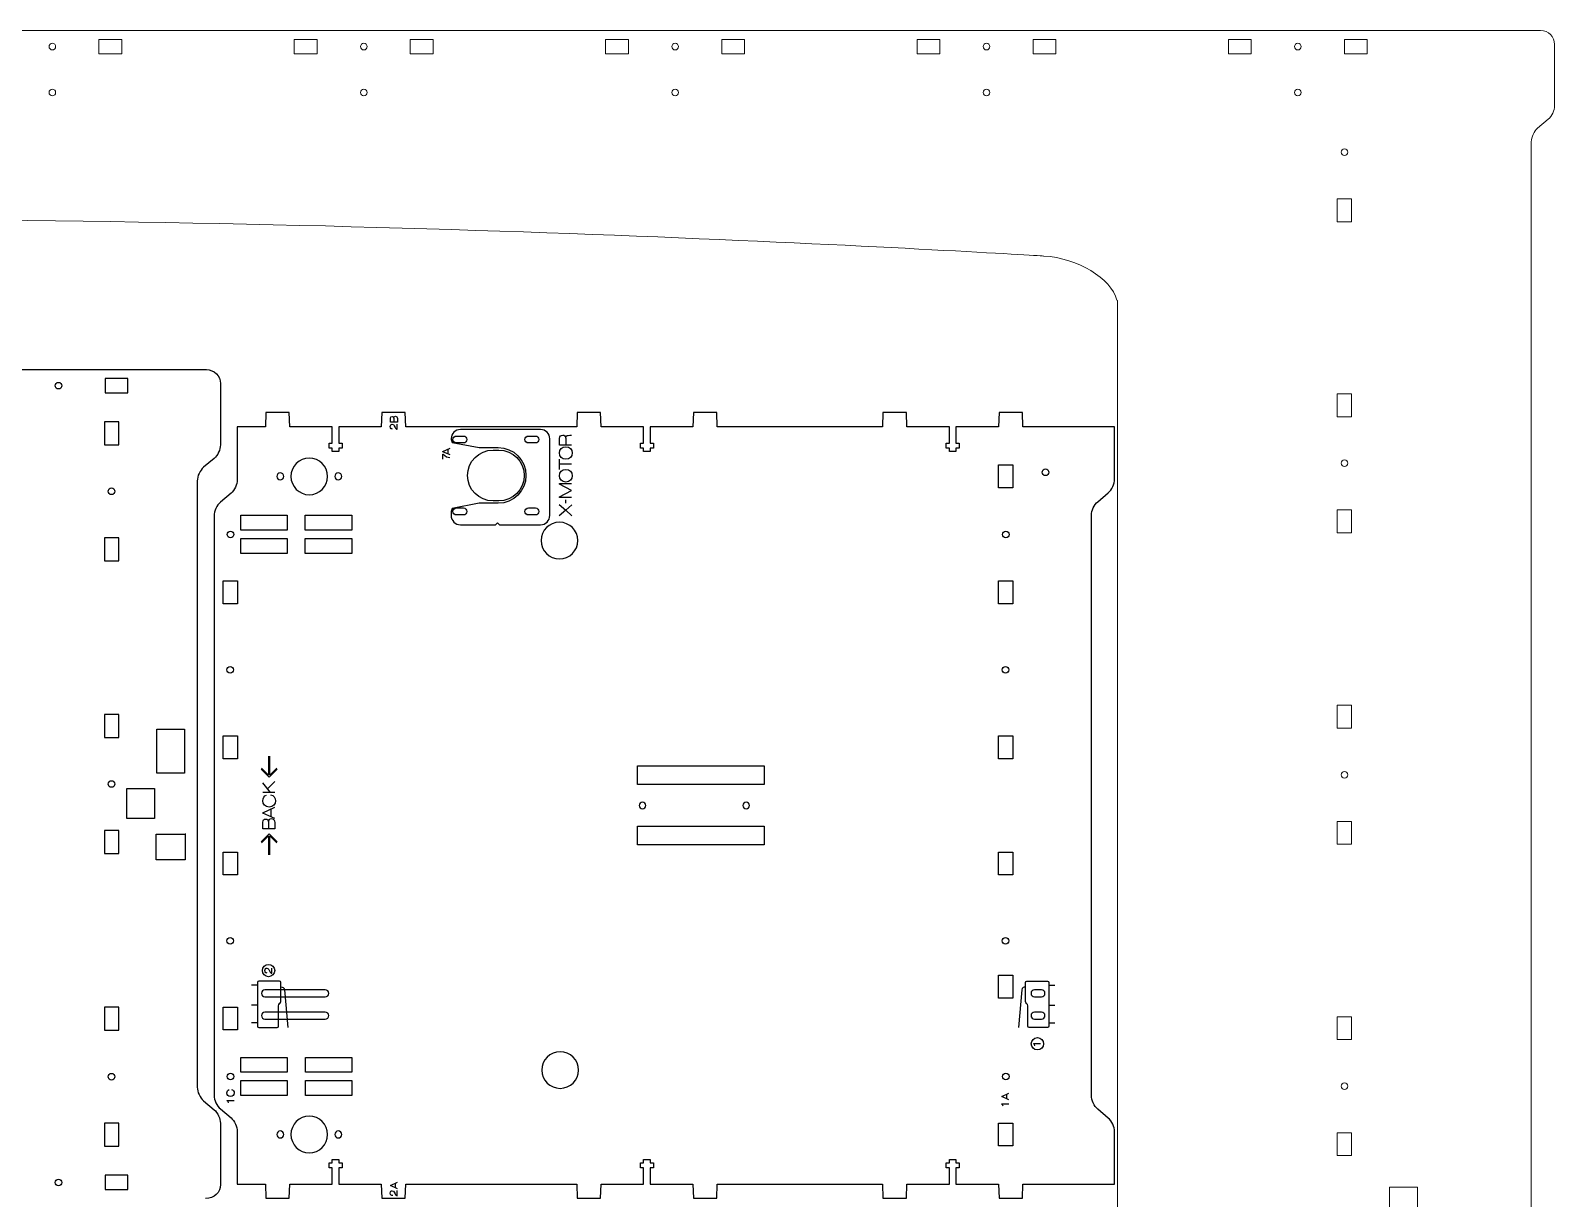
# Model space of a CAD drawing. Header units: millimetres. Extents: x 28 to 1172, y 29 to 868.
# Drawn here: x 646 to 1172, y 465 to 868 of the extents above; entities that cross this region are included whole.
import ezdxf

# ---------------------------------------------------------------- set-up
doc = ezdxf.new("R2010")
doc.units = ezdxf.units.MM
doc.layers.add('Layer_1', color=7, linetype='CONTINUOUS', true_color=0xffffff)
doc.layers.add('New Right hand side', color=1, linetype='CONTINUOUS', lineweight=0, true_color=0xff0000)

msp = doc.modelspace()

# ---------------------------------------------------------------- linework, layer by layer
at = {"layer": 'Layer_1', "color": 1, "true_color": 0xff0000}
for points in [[(414, 750.64), (706.82, 750.64)], [(655.8, 746.23), (655.8, 746.23)], [(679.74, 742.61), (679.74, 747.57), (671.86, 747.57), (671.86, 742.61), (679.74, 742.61), (679.74, 742.61)], [(711.62, 745.83), (711.62, 724.67)], [(1019.86, 730.94), (988.26, 730.94), (988.06, 735.82), (980.01, 735.82), (979.81, 730.94), (965.17, 730.94), (965.17, 725.33), (966.23, 725.33), (966.23, 723.57), (965.11, 723.57), (965.11, 722.42), (962.89, 722.42), (962.89, 723.57), (961.77, 723.57), (961.77, 725.33), (962.89, 725.33), (962.89, 730.94), (948.26, 730.94), (948.06, 735.82), (940.01, 735.82), (939.81, 730.94), (882.88, 730.94), (882.68, 735.82), (874.65, 735.82), (874.45, 730.94), (859.8, 730.94), (859.8, 725.33), (860.92, 725.33), (860.92, 723.57), (859.8, 723.57), (859.8, 722.42), (857.5, 722.42), (857.5, 723.57), (856.38, 723.57), (856.38, 725.33), (857.5, 725.33), (857.5, 730.94), (842.87, 730.94), (842.67, 735.82), (834.64, 735.82), (834.44, 730.94), (775.54, 730.94), (775.34, 735.82), (767.27, 735.82), (767.07, 730.94), (752.46, 730.94), (752.46, 725.33), (753.58, 725.33), (753.58, 723.57), (752.46, 723.57), (752.46, 722.42), (750.17, 722.42), (750.17, 723.57), (749.05, 723.57), (749.05, 725.33), (750.17, 725.33), (750.17, 730.94), (735.53, 730.94), (735.33, 735.82), (727.3, 735.82), (727.1, 730.94), (717.42, 730.94), (717.42, 712.65)], [(676.58, 724.75), (676.58, 732.63), (671.62, 732.63), (671.62, 724.75), (676.58, 724.75), (676.58, 724.75)], [(1019.86, 712.85), (1019.86, 730.94), (1019.86, 730.94)], [(792.97, 727.74), (795.38, 727.74), (795.38, 727.74)], [(795.38, 725.34), (792.97, 725.34)], [(817.77, 727.74), (820.18, 727.74), (820.18, 727.74)], [(820.18, 725.34), (817.77, 725.34)], [(709.46, 720.04), (705.78, 716.96)], [(805.58, 722.9), (807.58, 722.9), (807.58, 722.9)], [(979.86, 709.9), (979.86, 717.78), (984.82, 717.78), (984.82, 709.9), (979.86, 709.9), (979.86, 709.9)], [(996.04, 716.38), (996.04, 716.38)], [(674.1, 709.83), (674.1, 709.83)], [(703.62, 712.32), (703.62, 503.28)], [(732.24, 712.63), (732.24, 712.63)], [(752.24, 712.63), (752.24, 712.63)], [(715.26, 708), (711.58, 704.91)], [(742.24, 707.51), (742.24, 707.51)], [(807.58, 705.38), (805.58, 705.38)], [(1014.02, 705.11), (1017.69, 708.2)], [(709.42, 700.26), (709.42, 500.47)], [(718.65, 695.31), (718.65, 700.43), (734.65, 700.43), (734.65, 695.31), (718.65, 695.31), (718.65, 695.31)], [(740.88, 695.31), (740.88, 700.43), (756.88, 700.43), (756.88, 695.31), (740.88, 695.31), (740.88, 695.31)], [(792.97, 702.94), (795.38, 702.94), (795.38, 702.94)], [(795.38, 700.54), (792.97, 700.54)], [(817.77, 702.94), (820.18, 702.94), (820.18, 702.94)], [(820.18, 700.54), (817.77, 700.54)], [(1011.86, 500.44), (1011.86, 700.46)], [(715.05, 694.98), (715.05, 694.98)], [(982.34, 694.98), (982.34, 694.98)], [(676.58, 684.75), (676.58, 692.63), (671.62, 692.63), (671.62, 684.75), (676.58, 684.75), (676.58, 684.75)], [(718.65, 687.31), (718.65, 692.43), (734.65, 692.43), (734.65, 687.31), (718.65, 687.31), (718.65, 687.31)], [(740.88, 687.31), (740.88, 692.43), (756.88, 692.43), (756.88, 687.31), (740.88, 687.31), (740.88, 687.31)], [(828.48, 685.39), (828.48, 685.39)], [(712.57, 669.91), (712.57, 677.79), (717.53, 677.79), (717.53, 669.91), (712.57, 669.91)], [(979.86, 669.9), (979.86, 677.78), (984.82, 677.78), (984.82, 669.9), (979.86, 669.9), (979.86, 669.9)], [(716.08, 647.15), (716.08, 647.15)], [(983.4, 647.15), (983.4, 647.15)], [(676.58, 623.87), (676.58, 631.75), (671.62, 631.75), (671.62, 623.87), (676.58, 623.87), (676.58, 623.87)], [(689.66, 611.57), (689.66, 626.69), (699.26, 626.69), (699.26, 611.57), (689.66, 611.57), (689.66, 611.57)], [(712.57, 616.48), (712.57, 624.36), (717.53, 624.36), (717.53, 616.48), (712.57, 616.48), (712.57, 616.48)], [(979.86, 616.48), (979.86, 624.36), (984.82, 624.36), (984.82, 616.48), (979.86, 616.48), (979.86, 616.48)], [(877.98, 614.03), (899.02, 614.03), (899.02, 607.63), (855.35, 607.63), (855.35, 614.03), (877.98, 614.03), (877.98, 614.03)], [(674.1, 608.95), (674.1, 608.95)], [(679.34, 595.89), (679.34, 606.29), (688.94, 606.29), (688.94, 595.89), (679.34, 595.89), (679.34, 595.89)], [(857.13, 599.29), (857.13, 599.29)], [(892.84, 599.29), (892.84, 599.29)], [(676.58, 583.87), (676.58, 591.75), (671.62, 591.75), (671.62, 583.87), (676.58, 583.87), (676.58, 583.87)], [(699.42, 590.53), (699.42, 581.73), (689.42, 581.73), (689.42, 590.53), (699.66, 590.53), (699.42, 590.53), (699.42, 590.53)], [(871.99, 586.83), (855.35, 586.83), (855.35, 593.23), (899.02, 593.23), (899.02, 586.83), (871.99, 586.83), (871.99, 586.83)], [(712.57, 576.48), (712.57, 584.36), (717.53, 584.36), (717.53, 576.48), (712.57, 576.48), (712.57, 576.48)], [(979.85, 576.48), (979.85, 584.36), (984.81, 584.36), (984.81, 576.48), (979.85, 576.48), (979.85, 576.48)], [(716.08, 553.73), (716.08, 553.73)], [(983.4, 553.73), (983.4, 553.73)], [(979.86, 534.04), (979.86, 541.92), (984.82, 541.92), (984.82, 534.04), (979.86, 534.04)], [(747.74, 536.87), (726.94, 536.87), (726.94, 536.87)], [(994.65, 536.87), (992.25, 536.87), (992.25, 536.87)], [(676.58, 523), (676.58, 530.88), (671.62, 530.88), (671.62, 523), (676.58, 523), (676.58, 523)], [(712.57, 523.07), (712.57, 530.95), (717.53, 530.95), (717.53, 523.07), (712.57, 523.07)], [(726.94, 534.47), (747.74, 534.47)], [(992.25, 534.47), (994.65, 534.47)], [(747.74, 529.19), (726.94, 529.19), (726.94, 529.19)], [(726.94, 526.79), (747.74, 526.79)], [(994.65, 529.19), (992.25, 529.19), (992.25, 529.19)], [(992.25, 526.79), (994.65, 526.79)], [(718.65, 508.48), (718.65, 513.6), (734.65, 513.6), (734.65, 508.48), (718.65, 508.48), (718.65, 508.48)], [(740.89, 508.48), (740.89, 513.6), (756.89, 513.6), (756.89, 508.48), (740.89, 508.48), (740.89, 508.48)], [(674.1, 508.08), (674.1, 508.08)], [(715.05, 508.15), (715.05, 508.15)], [(718.65, 500.48), (718.65, 505.6), (734.65, 505.6), (734.65, 500.48), (718.65, 500.48), (718.65, 500.48)], [(740.89, 500.48), (740.89, 505.6), (756.89, 505.6), (756.89, 500.48), (740.89, 500.48), (740.89, 500.48)], [(983.47, 507.01), (983.47, 507.01)], [(828.72, 502.92), (828.72, 502.92)], [(705.78, 498.64), (709.46, 495.56)], [(711.58, 495.82), (715.26, 492.73)], [(1017.69, 492.7), (1014.02, 495.79)], [(676.58, 483), (676.58, 490.88), (671.62, 490.88), (671.62, 483), (676.58, 483), (676.58, 483)], [(711.62, 490.93), (711.62, 469.76)], [(979.86, 483.07), (979.86, 490.95), (984.82, 490.95), (984.82, 483.07), (979.86, 483.07)], [(717.42, 488.08), (717.42, 469.92), (727.1, 469.92), (727.3, 465.04), (735.33, 465.04), (735.53, 469.92), (750.17, 469.92), (750.17, 475.53), (749.05, 475.53), (749.05, 477.29), (750.17, 477.29), (750.17, 478.44), (752.46, 478.44), (752.46, 477.29), (753.58, 477.29), (753.58, 475.53), (752.46, 475.53), (752.46, 469.92), (767.07, 469.92), (767.27, 465.04), (775.34, 465.04), (775.54, 469.92), (834.44, 469.92), (834.64, 465.04), (842.67, 465.04), (842.87, 469.92), (857.5, 469.92), (857.5, 475.53), (856.38, 475.53), (856.38, 477.29), (857.5, 477.29), (857.5, 478.44), (859.8, 478.44), (859.8, 477.29), (860.92, 477.29), (860.92, 475.53), (859.8, 475.53), (859.8, 469.92), (874.45, 469.92), (874.65, 465.04), (882.68, 465.04), (882.88, 469.92), (939.81, 469.92), (940.01, 465.04), (948.06, 465.04), (948.26, 469.92), (962.89, 469.92), (962.89, 475.53), (961.77, 475.53), (961.77, 477.29), (962.89, 477.29), (962.89, 478.44), (965.11, 478.44), (965.11, 477.29), (966.23, 477.29), (966.23, 475.53), (965.17, 475.53), (965.17, 469.92), (979.81, 469.92), (980.01, 465.04), (988.06, 465.04), (988.26, 469.92), (1019.86, 469.92), (1019.86, 488.05)], [(732.24, 485.83), (732.24, 485.83)], [(752.24, 485.83), (752.24, 485.83)], [(742.24, 480.71), (742.24, 480.71)], [(679.74, 468.03), (679.74, 472.99), (671.86, 472.99), (671.86, 468.03), (679.74, 468.03), (679.74, 468.03)], [(655.8, 471.65), (655.8, 471.65)]]:
    msp.add_lwpolyline(points, dxfattribs=at)
at = {"layer": 'Layer_1', "color": 5, "true_color": 0x0000ff}
for points in [[(770.21, 732.53), (770.21, 733.84)], [(772.63, 733.75), (772.63, 732.53), (770.21, 732.53), (770.21, 732.53)], [(771.36, 733.95), (771.36, 732.53)], [(771.36, 733.95), (771.36, 733.95)], [(771.51, 731.3), (771.81, 730.72)], [(772.56, 730.1), (772.56, 731.88)], [(791.47, 725.55), (800.77, 723.76), (807.34, 723.77)], [(821.94, 729.97), (794.34, 729.97)], [(825.14, 700.37), (825.14, 726.77)], [(832.69, 724.6), (828.52, 724.6), (828.52, 726.89)], [(830.65, 727.05), (830.67, 727.04)], [(830.67, 727.04), (830.67, 724.6)], [(788.32, 719.8), (788.32, 721.49), (788.41, 721.49)], [(790.75, 721.24), (788.33, 722.35), (788.33, 722.44), (790.75, 723.55)], [(789.95, 723.18), (789.95, 721.6)], [(828.52, 721.9), (828.52, 721.9)], [(828.52, 716.21), (828.52, 719.8)], [(832.69, 718.02), (828.52, 718.02)], [(828.52, 714.05), (828.52, 714.05)], [(832.69, 706.6), (828.52, 706.6), (828.52, 706.8), (832.58, 708.99), (832.58, 709), (828.52, 711.18), (828.52, 711.37), (832.69, 711.37)], [(807.34, 704.57), (800.76, 704.57), (791.47, 702.78)], [(828.43, 704.11), (830.66, 702.17)], [(832.79, 704.02), (830.66, 702.17)], [(830.7, 704.64), (830.7, 705.76)], [(791.14, 701.37), (791.14, 700.37)], [(832.79, 700.22), (830.66, 702.17), (828.43, 700.29)], [(794.34, 697.17), (806.44, 697.17), (807.15, 697.87), (807.86, 697.17), (821.94, 697.17), (821.94, 697.17)], [(728.21, 617.42), (728.21, 610.88), (725.81, 613.28)], [(731, 613.27), (728.61, 610.88), (728.61, 617.42)], [(731.19, 612.97), (728.41, 610.19), (725.63, 612.97)], [(728.84, 604.85), (726.23, 608.27)], [(730.4, 604.85), (726.23, 604.85)], [(727.88, 606.11), (730.4, 608.66)], [(730.4, 595.87), (726.23, 597.78), (726.23, 597.93), (730.4, 599.85)], [(729.02, 599.22), (729.02, 596.49)], [(726.23, 592.35), (726.23, 594.62)], [(730.4, 594.47), (730.4, 592.35), (726.23, 592.35), (726.23, 592.35)], [(728.22, 594.82), (728.21, 592.35)], [(728.21, 594.82), (728.22, 594.82)], [(725.63, 587.87), (728.41, 590.65), (731.19, 587.87)], [(725.82, 587.57), (728.21, 589.96), (728.21, 583.42)], [(728.61, 583.42), (728.61, 589.96), (731.01, 587.56)], [(728.21, 545.64), (728.21, 545.64)], [(728.3, 543.83), (728.6, 543.25)], [(729.35, 542.63), (729.35, 544.4)], [(724.38, 538.49), (722.29, 538.49)], [(724.38, 539.4), (724.38, 524.36)], [(731.99, 539.86), (724.83, 539.86)], [(732.44, 532.86), (732.44, 539.4)], [(733.66, 536.86), (734.89, 523.92)], [(987.89, 536.86), (986.67, 523.92)], [(989.12, 532.87), (989.12, 539.4)], [(989.57, 539.86), (996.73, 539.86)], [(997.18, 539.4), (997.18, 524.37)], [(997.18, 538.49), (999.26, 538.49)], [(724.38, 531.65), (722.29, 531.65)], [(731.66, 524.36), (731.66, 531.42)], [(732.03, 532.13), (732.07, 532.16)], [(989.53, 532.13), (989.49, 532.16)], [(989.9, 524.37), (989.9, 531.42)], [(997.18, 531.65), (999.26, 531.65)], [(724.38, 525.52), (722.29, 525.52)], [(997.18, 525.52), (999.26, 525.52)], [(724.83, 523.91), (731.2, 523.91), (731.2, 523.91)], [(996.73, 523.91), (990.35, 523.91), (990.35, 523.91)], [(993.23, 520.43), (993.23, 520.43)], [(991.96, 518.29), (991.96, 518.38), (994.34, 518.38)], [(983.41, 498.98), (981, 500.09), (981, 500.17), (983.41, 501.28)], [(982.61, 500.92), (982.61, 499.34)], [(713.98, 498.68), (713.98, 498.77), (716.36, 498.77)], [(981.01, 497.51), (981.01, 497.6), (983.39, 497.6)], [(772.66, 468.3), (770.24, 469.41), (770.24, 469.5), (772.66, 470.61)], [(771.86, 470.24), (771.86, 468.66)], [(772.58, 465.94), (772.58, 467.71)], [(771.53, 467.14), (771.83, 466.56)]]:
    msp.add_lwpolyline(points, dxfattribs=at)
at = {"layer": 'Layer_1', "color": 1, "true_color": 0xff0000}
for points in [[(654.66, 745.09), (654.66, 745.72), (655.17, 746.23), (655.8, 746.23)], [(655.8, 746.23), (656.43, 746.23), (656.94, 745.72), (656.94, 745.09)], [(706.82, 750.64), (709.46, 750.64), (711.62, 748.48), (711.62, 745.83)], [(655.8, 743.95), (655.17, 743.95), (654.66, 744.46), (654.66, 745.09)], [(656.94, 745.09), (656.94, 744.46), (656.43, 743.95), (655.8, 743.95)], [(791.77, 726.54), (791.77, 727.21), (792.31, 727.74), (792.97, 727.74)], [(792.97, 725.34), (792.31, 725.34), (791.77, 725.88), (791.77, 726.54)], [(795.38, 727.74), (796.04, 727.74), (796.58, 727.21), (796.58, 726.54)], [(796.58, 726.54), (796.58, 725.88), (796.04, 725.34), (795.38, 725.34)], [(816.57, 726.54), (816.57, 727.21), (817.11, 727.74), (817.77, 727.74)], [(817.77, 725.34), (817.11, 725.34), (816.57, 725.88), (816.57, 726.54)], [(820.18, 727.74), (820.84, 727.74), (821.38, 727.21), (821.38, 726.54)], [(821.38, 726.54), (821.38, 725.88), (820.84, 725.34), (820.18, 725.34)], [(711.62, 724.67), (711.62, 723.12), (710.65, 721.03), (709.46, 720.04)], [(742.24, 720.15), (738.75, 720.15), (735.92, 717.32), (735.92, 713.83)], [(748.56, 713.83), (748.56, 717.32), (745.73, 720.15), (742.24, 720.15)], [(796.82, 714.14), (796.82, 718.98), (800.74, 722.9), (805.58, 722.9)], [(807.58, 722.9), (812.42, 722.9), (816.34, 718.98), (816.34, 714.14)], [(705.78, 716.96), (704.59, 715.96), (703.62, 713.87), (703.62, 712.32)], [(732.24, 715.03), (731.58, 715.03), (731.04, 714.49), (731.04, 713.83)], [(733.44, 713.83), (733.44, 714.49), (732.9, 715.03), (732.24, 715.03)], [(752.24, 715.03), (751.58, 715.03), (751.04, 714.49), (751.04, 713.83)], [(753.44, 713.83), (753.44, 714.49), (752.9, 715.03), (752.24, 715.03)], [(994.9, 715.24), (994.9, 715.87), (995.41, 716.38), (996.04, 716.38)], [(996.04, 714.1), (995.41, 714.1), (994.9, 714.61), (994.9, 715.24)], [(996.04, 716.38), (996.67, 716.38), (997.18, 715.87), (997.18, 715.24)], [(997.18, 715.24), (997.18, 714.61), (996.67, 714.1), (996.04, 714.1)], [(672.96, 708.69), (672.96, 709.32), (673.47, 709.83), (674.1, 709.83)], [(674.1, 709.83), (674.73, 709.83), (675.24, 709.32), (675.24, 708.69)], [(717.42, 712.65), (717.42, 711.1), (716.45, 709.01), (715.26, 708)], [(731.04, 713.83), (731.04, 713.17), (731.58, 712.63), (732.24, 712.63)], [(732.24, 712.63), (732.9, 712.63), (733.44, 713.17), (733.44, 713.83)], [(735.92, 713.83), (735.92, 710.34), (738.75, 707.51), (742.24, 707.51)], [(742.24, 707.51), (745.73, 707.51), (748.56, 710.34), (748.56, 713.83)], [(751.04, 713.83), (751.04, 713.17), (751.58, 712.63), (752.24, 712.63)], [(752.24, 712.63), (752.9, 712.63), (753.44, 713.17), (753.44, 713.83)], [(805.58, 705.38), (800.74, 705.38), (796.82, 709.31), (796.82, 714.14)], [(816.34, 714.14), (816.34, 709.31), (812.42, 705.38), (807.58, 705.38)], [(1017.69, 708.2), (1018.88, 709.2), (1019.86, 711.3), (1019.86, 712.85)], [(674.1, 707.55), (673.47, 707.55), (672.96, 708.06), (672.96, 708.69)], [(675.24, 708.69), (675.24, 708.06), (674.73, 707.55), (674.1, 707.55)], [(711.58, 704.91), (710.39, 703.91), (709.42, 701.82), (709.42, 700.26)], [(1011.86, 700.46), (1011.86, 702.02), (1012.83, 704.11), (1014.02, 705.11)], [(791.77, 701.74), (791.77, 702.41), (792.31, 702.94), (792.97, 702.94)], [(792.97, 700.54), (792.31, 700.54), (791.77, 701.08), (791.77, 701.74)], [(795.38, 702.94), (796.04, 702.94), (796.58, 702.41), (796.58, 701.74)], [(796.58, 701.74), (796.58, 701.08), (796.04, 700.54), (795.38, 700.54)], [(816.57, 701.74), (816.57, 702.41), (817.11, 702.94), (817.77, 702.94)], [(817.77, 700.54), (817.11, 700.54), (816.57, 701.08), (816.57, 701.74)], [(820.18, 702.94), (820.84, 702.94), (821.38, 702.41), (821.38, 701.74)], [(821.38, 701.74), (821.38, 701.08), (820.84, 700.54), (820.18, 700.54)], [(713.91, 693.84), (713.91, 694.47), (714.42, 694.98), (715.05, 694.98)], [(715.05, 692.71), (714.42, 692.71), (713.91, 693.22), (713.91, 693.84)], [(715.05, 694.98), (715.68, 694.98), (716.19, 694.47), (716.19, 693.84)], [(716.19, 693.84), (716.19, 693.22), (715.68, 692.71), (715.05, 692.71)], [(828.48, 698.03), (824.99, 698.03), (822.16, 695.2), (822.16, 691.71)], [(834.8, 691.71), (834.8, 695.2), (831.97, 698.03), (828.48, 698.03)], [(981.2, 693.84), (981.2, 694.47), (981.71, 694.98), (982.34, 694.98)], [(982.34, 692.7), (981.71, 692.7), (981.2, 693.21), (981.2, 693.84)], [(982.34, 694.98), (982.96, 694.98), (983.47, 694.47), (983.47, 693.84)], [(983.47, 693.84), (983.47, 693.21), (982.96, 692.7), (982.34, 692.7)], [(822.16, 691.71), (822.16, 688.22), (824.99, 685.39), (828.48, 685.39)], [(828.48, 685.39), (831.97, 685.39), (834.8, 688.22), (834.8, 691.71)], [(713.8, 647.15), (713.8, 647.78), (714.31, 648.29), (714.94, 648.29)], [(714.94, 646.01), (714.31, 646.01), (713.8, 646.52), (713.8, 647.15)], [(714.94, 648.29), (715.57, 648.29), (716.08, 647.78), (716.08, 647.15)], [(716.08, 647.15), (716.08, 646.52), (715.57, 646.01), (714.94, 646.01)], [(981.12, 647.15), (981.12, 647.78), (981.63, 648.29), (982.26, 648.29)], [(982.26, 646.01), (981.63, 646.01), (981.12, 646.52), (981.12, 647.15)], [(982.26, 648.29), (982.89, 648.29), (983.4, 647.78), (983.4, 647.15)], [(983.4, 647.15), (983.4, 646.52), (982.89, 646.01), (982.26, 646.01)], [(672.96, 607.81), (672.96, 608.44), (673.47, 608.95), (674.1, 608.95)], [(674.1, 606.67), (673.47, 606.67), (672.96, 607.18), (672.96, 607.81)], [(674.1, 608.95), (674.73, 608.95), (675.24, 608.44), (675.24, 607.81)], [(675.24, 607.81), (675.24, 607.18), (674.73, 606.67), (674.1, 606.67)], [(857.13, 601.57), (856.5, 601.57), (855.99, 601.06), (855.99, 600.43)], [(855.99, 600.43), (855.99, 599.8), (856.5, 599.29), (857.13, 599.29)], [(858.27, 600.43), (858.27, 601.06), (857.76, 601.57), (857.13, 601.57)], [(857.13, 599.29), (857.76, 599.29), (858.27, 599.8), (858.27, 600.43)], [(892.84, 601.57), (892.21, 601.57), (891.7, 601.06), (891.7, 600.43)], [(891.7, 600.43), (891.7, 599.8), (892.21, 599.29), (892.84, 599.29)], [(893.98, 600.43), (893.98, 601.06), (893.47, 601.57), (892.84, 601.57)], [(892.84, 599.29), (893.47, 599.29), (893.98, 599.8), (893.98, 600.43)], [(713.8, 553.73), (713.8, 554.36), (714.31, 554.87), (714.94, 554.87)], [(714.94, 552.59), (714.31, 552.59), (713.8, 553.1), (713.8, 553.73)], [(714.94, 554.87), (715.57, 554.87), (716.08, 554.36), (716.08, 553.73)], [(716.08, 553.73), (716.08, 553.1), (715.57, 552.59), (714.94, 552.59)], [(981.12, 553.73), (981.12, 554.36), (981.63, 554.87), (982.26, 554.87)], [(982.26, 552.59), (981.63, 552.59), (981.12, 553.1), (981.12, 553.73)], [(982.26, 554.87), (982.89, 554.87), (983.4, 554.36), (983.4, 553.73)], [(983.4, 553.73), (983.4, 553.1), (982.89, 552.59), (982.26, 552.59)], [(726.94, 536.87), (726.27, 536.87), (725.74, 536.33), (725.74, 535.67)], [(748.94, 535.67), (748.94, 536.33), (748.4, 536.87), (747.74, 536.87)], [(992.25, 536.87), (991.59, 536.87), (991.05, 536.33), (991.05, 535.67)], [(995.85, 535.67), (995.85, 536.33), (995.32, 536.87), (994.65, 536.87)], [(725.74, 535.67), (725.74, 535), (726.27, 534.47), (726.94, 534.47)], [(747.74, 534.47), (748.4, 534.47), (748.94, 535), (748.94, 535.67)], [(991.05, 535.67), (991.05, 535), (991.59, 534.47), (992.25, 534.47)], [(994.65, 534.47), (995.32, 534.47), (995.85, 535), (995.85, 535.67)], [(726.94, 529.19), (726.27, 529.19), (725.74, 528.65), (725.74, 527.99)], [(725.74, 527.99), (725.74, 527.32), (726.27, 526.79), (726.94, 526.79)], [(748.94, 527.99), (748.94, 528.65), (748.4, 529.19), (747.74, 529.19)], [(747.74, 526.79), (748.4, 526.79), (748.94, 527.32), (748.94, 527.99)], [(992.25, 529.19), (991.59, 529.19), (991.05, 528.65), (991.05, 527.99)], [(991.05, 527.99), (991.05, 527.32), (991.59, 526.79), (992.25, 526.79)], [(995.85, 527.99), (995.85, 528.65), (995.32, 529.19), (994.65, 529.19)], [(994.65, 526.79), (995.32, 526.79), (995.85, 527.32), (995.85, 527.99)], [(828.72, 515.56), (825.23, 515.56), (822.4, 512.73), (822.4, 509.24)], [(835.04, 509.24), (835.04, 512.73), (832.21, 515.56), (828.72, 515.56)], [(672.96, 506.94), (672.96, 507.57), (673.47, 508.08), (674.1, 508.08)], [(674.1, 505.8), (673.47, 505.8), (672.96, 506.31), (672.96, 506.94)], [(674.1, 508.08), (674.73, 508.08), (675.24, 507.57), (675.24, 506.94)], [(675.24, 506.94), (675.24, 506.31), (674.73, 505.8), (674.1, 505.8)], [(713.91, 507.02), (713.91, 507.64), (714.43, 508.15), (715.05, 508.15)], [(715.05, 505.88), (714.43, 505.88), (713.91, 506.39), (713.91, 507.02)], [(715.05, 508.15), (715.68, 508.15), (716.19, 507.64), (716.19, 507.02)], [(716.19, 507.02), (716.19, 506.39), (715.68, 505.88), (715.05, 505.88)], [(822.4, 509.24), (822.4, 505.75), (825.23, 502.92), (828.72, 502.92)], [(828.72, 502.92), (832.21, 502.92), (835.04, 505.75), (835.04, 509.24)], [(981.19, 507.01), (981.19, 507.64), (981.7, 508.15), (982.33, 508.15)], [(982.33, 505.87), (981.7, 505.87), (981.19, 506.38), (981.19, 507.01)], [(982.33, 508.15), (982.96, 508.15), (983.47, 507.64), (983.47, 507.01)], [(983.47, 507.01), (983.47, 506.38), (982.96, 505.87), (982.33, 505.87)], [(703.62, 503.28), (703.62, 501.73), (704.59, 499.64), (705.78, 498.64)], [(709.42, 500.47), (709.42, 498.91), (710.39, 496.82), (711.58, 495.82)], [(1014.02, 495.79), (1012.83, 496.79), (1011.86, 498.88), (1011.86, 500.44)], [(709.46, 495.56), (710.65, 494.56), (711.62, 492.48), (711.62, 490.93)], [(715.26, 492.73), (716.45, 491.72), (717.42, 489.63), (717.42, 488.08)], [(742.24, 493.35), (738.75, 493.35), (735.92, 490.52), (735.92, 487.03)], [(748.56, 487.03), (748.56, 490.52), (745.73, 493.35), (742.24, 493.35)], [(1019.86, 488.05), (1019.86, 489.6), (1018.88, 491.7), (1017.69, 492.7)], [(732.24, 488.23), (731.58, 488.23), (731.04, 487.69), (731.04, 487.03)], [(731.04, 487.03), (731.04, 486.37), (731.58, 485.83), (732.24, 485.83)], [(733.44, 487.03), (733.44, 487.69), (732.9, 488.23), (732.24, 488.23)], [(732.24, 485.83), (732.9, 485.83), (733.44, 486.37), (733.44, 487.03)], [(735.92, 487.03), (735.92, 483.54), (738.75, 480.71), (742.24, 480.71)], [(742.24, 480.71), (745.73, 480.71), (748.56, 483.54), (748.56, 487.03)], [(752.24, 488.23), (751.58, 488.23), (751.04, 487.69), (751.04, 487.03)], [(751.04, 487.03), (751.04, 486.37), (751.58, 485.83), (752.24, 485.83)], [(753.44, 487.03), (753.44, 487.69), (752.9, 488.23), (752.24, 488.23)], [(752.24, 485.83), (752.9, 485.83), (753.44, 486.37), (753.44, 487.03)], [(654.66, 470.51), (654.66, 471.14), (655.17, 471.65), (655.8, 471.65)], [(655.8, 469.37), (655.17, 469.37), (654.66, 469.88), (654.66, 470.51)], [(655.8, 471.65), (656.43, 471.65), (656.94, 471.14), (656.94, 470.51)], [(656.94, 470.51), (656.94, 469.88), (656.43, 469.37), (655.8, 469.37)], [(711.62, 469.76), (711.62, 467.12), (709.46, 464.96), (706.5, 464.96)]]:
    msp.add_open_spline(points, degree=3, dxfattribs=at)
at = {"layer": 'Layer_1', "color": 5, "true_color": 0x0000ff}
for points in [[(770.12, 731), (770.12, 731.67), (770.56, 731.8), (770.79, 731.8)], [(770.97, 730.15), (770.71, 730.15), (770.12, 730.16), (770.12, 731)], [(770.21, 733.84), (770.21, 734.22), (770.42, 734.49), (770.81, 734.49)], [(770.79, 731.8), (771.14, 731.8), (771.34, 731.6), (771.51, 731.3)], [(770.81, 734.49), (771.09, 734.49), (771.36, 734.24), (771.36, 733.95)], [(771.36, 733.95), (771.38, 734.27), (771.55, 734.56), (771.97, 734.56)], [(771.81, 730.72), (772.06, 730.29), (772.2, 730.11), (772.56, 730.1)], [(771.97, 734.56), (772.25, 734.56), (772.63, 734.38), (772.63, 733.75)], [(794.34, 729.97), (792.61, 729.97), (791.2, 728.59), (791.14, 726.87)], [(791.14, 726.87), (791.16, 726.4), (791.27, 725.95), (791.47, 725.55)], [(825.14, 726.77), (825.14, 728.53), (823.7, 729.97), (821.94, 729.97)], [(828.52, 726.89), (828.52, 727.73), (828.92, 728.04), (829.66, 728.04)], [(829.66, 728.04), (830.06, 728.04), (830.61, 727.77), (830.65, 727.05)], [(830.67, 727.04), (830.67, 727.69), (830.97, 727.97), (831.54, 727.97)], [(831.54, 727.97), (831.69, 727.97), (832.52, 727.98), (832.69, 728.06)], [(788.41, 721.49), (789.09, 720.71), (789.88, 720.35), (790.7, 720.31)], [(807.34, 723.77), (812.64, 723.77), (816.94, 719.47), (816.94, 714.17)], [(828.52, 721.9), (828.52, 723.09), (829.32, 724.06), (830.7, 724.06)], [(830.7, 719.73), (829.32, 719.73), (828.52, 720.7), (828.52, 721.9)], [(830.7, 724.06), (832.08, 724.06), (832.88, 723.09), (832.88, 721.9)], [(832.88, 721.9), (832.88, 720.7), (832.08, 719.73), (830.7, 719.73)], [(828.52, 714.05), (828.52, 715.24), (829.32, 716.21), (830.7, 716.21)], [(830.7, 716.21), (832.08, 716.21), (832.88, 715.24), (832.88, 714.05)], [(816.94, 714.17), (816.94, 708.86), (812.64, 704.57), (807.34, 704.57)], [(830.7, 711.89), (829.32, 711.89), (828.52, 712.85), (828.52, 714.05)], [(832.88, 714.05), (832.88, 712.85), (832.08, 711.89), (830.7, 711.89)], [(791.47, 702.78), (791.26, 702.36), (791.14, 701.88), (791.14, 701.37)], [(791.14, 700.37), (791.14, 698.6), (792.57, 697.17), (794.34, 697.17)], [(821.94, 697.17), (823.7, 697.17), (825.14, 698.6), (825.14, 700.37)], [(726.23, 602.03), (726.23, 603.02), (726.63, 603.8), (727.54, 604.02)], [(728.41, 599.87), (727.03, 599.87), (726.23, 600.84), (726.23, 602.03)], [(730.59, 602.03), (730.59, 600.84), (729.79, 599.87), (728.41, 599.87)], [(728.91, 604.12), (730.03, 604), (730.59, 603), (730.59, 602.03)], [(726.23, 594.62), (726.23, 595.28), (726.59, 595.74), (727.26, 595.74)], [(727.26, 595.74), (727.75, 595.74), (728.22, 595.31), (728.21, 594.82)], [(728.22, 594.82), (728.24, 595.36), (728.54, 595.87), (729.27, 595.87)], [(729.27, 595.87), (729.75, 595.87), (730.4, 595.56), (730.4, 594.47)], [(726.08, 543.52), (726.08, 544.69), (727.03, 545.64), (728.21, 545.64)], [(728.21, 541.39), (727.03, 541.39), (726.08, 542.34), (726.08, 543.52)], [(726.91, 543.53), (726.91, 544.2), (727.35, 544.33), (727.58, 544.33)], [(727.75, 542.68), (727.5, 542.68), (726.91, 542.69), (726.91, 543.53)], [(727.58, 544.33), (727.93, 544.33), (728.13, 544.12), (728.3, 543.83)], [(728.21, 545.64), (729.38, 545.64), (730.33, 544.69), (730.33, 543.52)], [(730.33, 543.52), (730.33, 542.34), (729.38, 541.39), (728.21, 541.39)], [(728.6, 543.25), (728.85, 542.82), (728.99, 542.64), (729.35, 542.63)], [(724.83, 539.86), (724.58, 539.86), (724.38, 539.65), (724.38, 539.4)], [(732.44, 539.4), (732.44, 539.65), (732.24, 539.86), (731.99, 539.86)], [(732.47, 537.9), (733.1, 537.96), (733.6, 537.49), (733.66, 536.86)], [(989.09, 537.9), (988.46, 537.96), (987.95, 537.49), (987.89, 536.86)], [(989.12, 539.4), (989.12, 539.65), (989.32, 539.86), (989.57, 539.86)], [(996.73, 539.86), (996.98, 539.86), (997.18, 539.65), (997.18, 539.4)], [(731.66, 531.42), (731.66, 531.67), (731.82, 531.99), (732.03, 532.13)], [(732.07, 532.16), (732.27, 532.3), (732.44, 532.62), (732.44, 532.86)], [(989.49, 532.16), (989.28, 532.3), (989.12, 532.62), (989.12, 532.87)], [(989.9, 531.42), (989.9, 531.67), (989.73, 531.99), (989.53, 532.13)], [(724.38, 524.36), (724.38, 524.12), (724.58, 523.91), (724.83, 523.91)], [(731.2, 523.91), (731.45, 523.91), (731.66, 524.12), (731.66, 524.36)], [(990.35, 523.91), (990.1, 523.91), (989.9, 524.12), (989.9, 524.37)], [(991.1, 518.3), (991.1, 519.47), (992.05, 520.43), (993.23, 520.43)], [(993.23, 520.43), (994.4, 520.43), (995.35, 519.47), (995.35, 518.3)], [(997.18, 524.37), (997.18, 524.12), (996.98, 523.91), (996.73, 523.91)], [(993.23, 516.18), (992.05, 516.18), (991.1, 517.13), (991.1, 518.3)], [(992.41, 517.54), (992.32, 517.91), (992.12, 518.15), (991.96, 518.29)], [(995.35, 518.3), (995.35, 517.13), (994.4, 516.18), (993.23, 516.18)], [(713.84, 501.34), (713.84, 501.91), (714.07, 502.36), (714.59, 502.49)], [(715.1, 500.08), (714.3, 500.08), (713.84, 500.65), (713.84, 501.34)], [(716.36, 501.34), (716.36, 500.65), (715.9, 500.08), (715.1, 500.08)], [(715.39, 502.55), (716.04, 502.48), (716.36, 501.89), (716.36, 501.34)], [(714.43, 497.93), (714.34, 498.3), (714.14, 498.54), (713.98, 498.68)], [(981.46, 496.76), (981.37, 497.12), (981.18, 497.37), (981.01, 497.51)], [(770.14, 466.84), (770.14, 467.51), (770.58, 467.64), (770.81, 467.64)], [(770.81, 467.64), (771.16, 467.64), (771.36, 467.43), (771.53, 467.14)], [(770.99, 465.99), (770.73, 465.99), (770.14, 466), (770.14, 466.84)], [(771.83, 466.56), (772.09, 466.13), (772.23, 465.95), (772.58, 465.94)]]:
    msp.add_open_spline(points, degree=3, dxfattribs=at)
at = {"layer": 'New Right hand side', "color": 1, "true_color": 0xff0000}
for p, q in [((41.3, 867.5), (1166.7, 867.5)), ((1163.5, 67.82), (1163.5, 829.18))]:
    msp.add_line(p, q, dxfattribs=at)
for points in [[(1166.7, 867.5), (873.88, 867.5)], [(677.61, 864.42), (677.61, 859.46), (669.73, 859.46), (669.73, 864.42), (677.61, 864.42), (677.61, 864.42)], [(744.95, 864.42), (744.95, 859.46), (737.07, 859.46), (737.07, 864.42), (744.95, 864.42), (744.95, 864.42)], [(784.95, 864.42), (784.95, 859.46), (777.07, 859.46), (777.07, 864.42), (784.95, 864.42), (784.95, 864.42)], [(852.29, 864.42), (852.29, 859.46), (844.41, 859.46), (844.41, 864.42), (852.29, 864.42), (852.29, 864.42)], [(892.29, 864.42), (892.29, 859.46), (884.41, 859.46), (884.41, 864.42), (892.29, 864.42), (892.29, 864.42)], [(959.63, 864.42), (959.63, 859.46), (951.75, 859.46), (951.75, 864.42), (959.63, 864.42), (959.63, 864.42)], [(999.63, 864.42), (999.63, 859.46), (991.75, 859.46), (991.75, 864.42), (999.63, 864.42), (999.63, 864.42)], [(1066.97, 864.42), (1066.97, 859.46), (1059.09, 859.46), (1059.09, 864.42), (1066.97, 864.42), (1066.97, 864.42)], [(1106.97, 864.42), (1106.97, 859.46), (1099.09, 859.46), (1099.09, 864.42), (1106.97, 864.42), (1106.97, 864.42)], [(1171.5, 841.54), (1171.5, 862.7)], [(653.67, 860.8), (653.67, 860.8)], [(761.01, 860.8), (761.01, 860.8)], [(868.35, 860.8), (868.35, 860.8)], [(975.69, 860.8), (975.69, 860.8)], [(1083.03, 860.8), (1083.03, 860.8)], [(654.81, 846.16), (654.81, 846.16)], [(762.15, 846.16), (762.15, 846.16)], [(869.49, 846.16), (869.49, 846.16)], [(976.83, 846.16), (976.83, 846.16)], [(1084.17, 846.16), (1084.17, 846.16)], [(1165.66, 833.82), (1169.34, 836.9)], [(1100.23, 825.53), (1100.23, 825.53)], [(1163.5, 620.14), (1163.5, 829.18)], [(1096.61, 801.59), (1096.61, 809.47), (1101.57, 809.47), (1101.57, 801.59), (1096.61, 801.59), (1096.61, 801.59)], [(1020.84, 167.46), (1020.84, 774.41), (1020.63, 774.58), (1020.63, 774.58)], [(1096.61, 734.41), (1096.61, 742.29), (1101.57, 742.29), (1101.57, 734.41), (1096.61, 734.41), (1096.61, 734.41)], [(1100.23, 718.35), (1100.23, 718.35)], [(1096.61, 694.41), (1096.61, 702.29), (1101.57, 702.29), (1101.57, 694.41), (1096.61, 694.41), (1096.61, 694.41)], [(1096.61, 627.07), (1096.61, 634.95), (1101.57, 634.95), (1101.57, 627.07), (1096.61, 627.07), (1096.61, 627.07)], [(1100.23, 611.01), (1100.23, 611.01)], [(1096.61, 587.07), (1096.61, 594.95), (1101.57, 594.95), (1101.57, 587.07), (1096.61, 587.07), (1096.61, 587.07)], [(1096.61, 519.73), (1096.61, 527.61), (1101.57, 527.61), (1101.57, 519.73), (1096.61, 519.73), (1096.61, 519.73)], [(1100.23, 503.67), (1100.23, 503.67)], [(1096.61, 479.73), (1096.61, 487.61), (1101.57, 487.61), (1101.57, 479.73), (1096.61, 479.73), (1096.61, 479.73)], [(1114.65, 453.77), (1114.65, 468.89), (1124.25, 468.89), (1124.25, 453.77), (1114.65, 453.77), (1114.65, 453.77)]]:
    msp.add_lwpolyline(points, dxfattribs=at)
for points in [[(1171.5, 862.7), (1171.5, 865.34), (1169.34, 867.5), (1166.7, 867.5)], [(652.53, 861.94), (652.53, 862.57), (653.04, 863.08), (653.67, 863.08)], [(653.67, 860.8), (653.04, 860.8), (652.53, 861.31), (652.53, 861.94)], [(653.67, 863.08), (654.3, 863.08), (654.81, 862.57), (654.81, 861.94)], [(654.81, 861.94), (654.81, 861.31), (654.3, 860.8), (653.67, 860.8)], [(759.87, 861.94), (759.87, 862.57), (760.38, 863.08), (761.01, 863.08)], [(761.01, 860.8), (760.38, 860.8), (759.87, 861.31), (759.87, 861.94)], [(761.01, 863.08), (761.64, 863.08), (762.15, 862.57), (762.15, 861.94)], [(762.15, 861.94), (762.15, 861.31), (761.64, 860.8), (761.01, 860.8)], [(867.21, 861.94), (867.21, 862.57), (867.72, 863.08), (868.35, 863.08)], [(868.35, 860.8), (867.72, 860.8), (867.21, 861.31), (867.21, 861.94)], [(868.35, 863.08), (868.98, 863.08), (869.49, 862.57), (869.49, 861.94)], [(869.49, 861.94), (869.49, 861.31), (868.98, 860.8), (868.35, 860.8)], [(974.55, 861.94), (974.55, 862.57), (975.06, 863.08), (975.69, 863.08)], [(975.69, 860.8), (975.06, 860.8), (974.55, 861.31), (974.55, 861.94)], [(975.69, 863.08), (976.32, 863.08), (976.83, 862.57), (976.83, 861.94)], [(976.83, 861.94), (976.83, 861.31), (976.32, 860.8), (975.69, 860.8)], [(1081.89, 861.94), (1081.89, 862.57), (1082.4, 863.08), (1083.03, 863.08)], [(1083.03, 860.8), (1082.4, 860.8), (1081.89, 861.31), (1081.89, 861.94)], [(1083.03, 863.08), (1083.66, 863.08), (1084.17, 862.57), (1084.17, 861.94)], [(1084.17, 861.94), (1084.17, 861.31), (1083.66, 860.8), (1083.03, 860.8)], [(652.53, 846.16), (652.53, 846.79), (653.04, 847.3), (653.67, 847.3)], [(653.67, 845.02), (653.04, 845.02), (652.53, 845.53), (652.53, 846.16)], [(653.67, 847.3), (654.3, 847.3), (654.81, 846.79), (654.81, 846.16)], [(654.81, 846.16), (654.81, 845.53), (654.3, 845.02), (653.67, 845.02)], [(759.87, 846.16), (759.87, 846.79), (760.38, 847.3), (761.01, 847.3)], [(761.01, 845.02), (760.38, 845.02), (759.87, 845.53), (759.87, 846.16)], [(761.01, 847.3), (761.64, 847.3), (762.15, 846.79), (762.15, 846.16)], [(762.15, 846.16), (762.15, 845.53), (761.64, 845.02), (761.01, 845.02)], [(867.21, 846.16), (867.21, 846.79), (867.72, 847.3), (868.35, 847.3)], [(868.35, 845.02), (867.72, 845.02), (867.21, 845.53), (867.21, 846.16)], [(868.35, 847.3), (868.98, 847.3), (869.49, 846.79), (869.49, 846.16)], [(869.49, 846.16), (869.49, 845.53), (868.98, 845.02), (868.35, 845.02)], [(974.55, 846.16), (974.55, 846.79), (975.06, 847.3), (975.69, 847.3)], [(975.69, 845.02), (975.06, 845.02), (974.55, 845.53), (974.55, 846.16)], [(975.69, 847.3), (976.32, 847.3), (976.83, 846.79), (976.83, 846.16)], [(976.83, 846.16), (976.83, 845.53), (976.32, 845.02), (975.69, 845.02)], [(1081.89, 846.16), (1081.89, 846.79), (1082.4, 847.3), (1083.03, 847.3)], [(1083.03, 845.02), (1082.4, 845.02), (1081.89, 845.53), (1081.89, 846.16)], [(1083.03, 847.3), (1083.66, 847.3), (1084.17, 846.79), (1084.17, 846.16)], [(1084.17, 846.16), (1084.17, 845.53), (1083.66, 845.02), (1083.03, 845.02)], [(1169.34, 836.9), (1170.53, 837.9), (1171.5, 839.99), (1171.5, 841.54)], [(1163.5, 829.18), (1163.5, 830.74), (1164.47, 832.82), (1165.66, 833.82)], [(1097.95, 825.53), (1097.95, 826.16), (1098.46, 826.67), (1099.09, 826.67)], [(1099.09, 824.39), (1098.46, 824.39), (1097.95, 824.9), (1097.95, 825.53)], [(1099.09, 826.67), (1099.72, 826.67), (1100.23, 826.16), (1100.23, 825.53)], [(1100.23, 825.53), (1100.23, 824.9), (1099.72, 824.39), (1099.09, 824.39)], [(995.48, 789.77), (995.48, 789.77), (795.93, 802.31), (586.68, 802.31)], [(1020.63, 774.58), (1018.53, 782.19), (1007.22, 789.03), (995.48, 789.77)], [(1097.95, 718.35), (1097.95, 718.98), (1098.46, 719.49), (1099.09, 719.49)], [(1099.09, 717.21), (1098.46, 717.21), (1097.95, 717.72), (1097.95, 718.35)], [(1099.09, 719.49), (1099.72, 719.49), (1100.23, 718.98), (1100.23, 718.35)], [(1100.23, 718.35), (1100.23, 717.72), (1099.72, 717.21), (1099.09, 717.21)], [(1097.95, 611.01), (1097.95, 611.64), (1098.46, 612.15), (1099.09, 612.15)], [(1099.09, 609.87), (1098.46, 609.87), (1097.95, 610.38), (1097.95, 611.01)], [(1099.09, 612.15), (1099.72, 612.15), (1100.23, 611.64), (1100.23, 611.01)], [(1100.23, 611.01), (1100.23, 610.38), (1099.72, 609.87), (1099.09, 609.87)], [(1097.95, 503.67), (1097.95, 504.3), (1098.46, 504.81), (1099.09, 504.81)], [(1099.09, 504.81), (1099.72, 504.81), (1100.23, 504.3), (1100.23, 503.67)], [(1099.09, 502.53), (1098.46, 502.53), (1097.95, 503.04), (1097.95, 503.67)], [(1100.23, 503.67), (1100.23, 503.04), (1099.72, 502.53), (1099.09, 502.53)]]:
    msp.add_open_spline(points, degree=3, dxfattribs=at)

doc.saveas('drawing.dxf')
